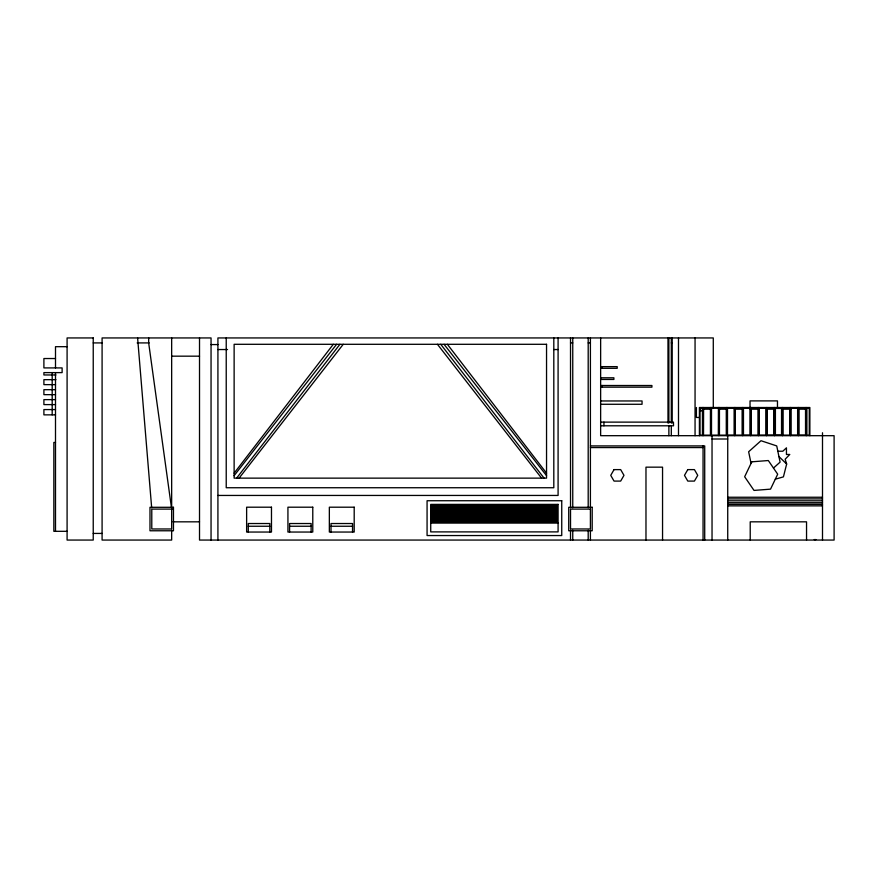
<?xml version="1.0" encoding="UTF-8"?>
<svg xmlns="http://www.w3.org/2000/svg" width="878" height="878" viewBox="0 0 878 878"><rect width="100%" height="100%" fill="white"/><g stroke="black" fill="none" stroke-linecap="round" stroke-linejoin="round"><path stroke-width="1.32" d="M777.831 451.226L782.803 451.226L786.447 447.846L786.447 454.475L789.761 454.475L785.151 459.238L786.655 464.023L783.428 476.875L775.296 479.19M234.13 473.176L333.3 344.297M236.61 478.137L339.918 344.297M239.09 478.137L343.232 344.297M234.13 475.656L336.614 344.297M773.474 468.051L780.092 462.135L776.734 445.925L760.996 440.723L748.638 451.753L751.052 463.386M93.233 342.914L102.089 342.914M137.155 342.914L149.238 342.914M570.524 342.914L572.752 342.914M588.194 342.914L590.411 342.914M671.308 342.914L672.208 342.914M211.049 344.571L217.92 344.571M67.09 346.689L55.501 346.689L55.501 367.915M217.92 349.543L227.523 349.543M553.809 349.543L558.09 349.543M171.66 356.172L199.515 356.172M55.501 358.531L43.9 358.531L43.9 367.915L62.118 367.915L62.118 372.612L43.9 372.612L43.9 374.961L55.907 374.961M600.64 366.642L617.201 366.642L617.201 368.299L600.64 368.299M600.64 377.792L613.887 377.792L613.887 379.45L600.64 379.45M55.907 379.669L43.9 379.669L43.9 384.641L55.501 384.641M600.64 385.508L651.915 385.508L651.915 387.165L600.64 387.165M55.501 389.689L43.9 389.689L43.9 394.661L55.501 394.661M55.501 399.633L43.9 399.633L43.9 404.604L55.501 404.604M600.64 400.961L642.048 400.961L642.048 404.275L600.64 404.275M703.519 408.04L710.434 408.04L710.434 435.17L703.519 435.17L703.585 407.524M718.336 408.083L711.509 408.083L711.509 435.126L718.336 435.126L718.423 407.524M735.369 408.116L742.13 408.116L742.13 435.093L735.369 435.093L735.281 407.524M703.585 409.181L710.368 409.181L710.368 407.524M735.281 409.181L742.228 409.181L742.228 407.524M55.501 409.576L43.9 409.576L43.9 414.855L55.501 414.855M699.415 417.467L696.408 417.467L696.408 407.524M600.64 422.12L673.448 422.12L673.525 425.797L600.64 425.797M712.036 439L727.73 439M55.501 442.457L53.843 442.457L53.843 531.311L67.09 531.311M590.411 445.914L704.716 445.914L704.716 540.058M590.411 447.571L703.058 447.571M217.92 495.444L558.09 495.444L558.09 337.942M727.73 497.244L822.499 497.244M727.73 498.891L822.499 498.891M727.73 500.822L822.499 500.822M727.73 502.721L822.499 502.721M727.73 504.356L822.499 504.356M727.73 505.86L822.499 505.86M431.493 506.869L557.332 506.869M173.46 509.097L151.784 509.097L151.784 528.973L171.66 528.973L171.66 509.097M172.988 521.828L199.515 521.828M430.725 523.079L558.09 523.079M248.287 526.251L269.82 526.251M289.586 526.251L311.119 526.251M331.006 526.251L352.539 526.251M93.233 533.429L102.089 533.429M814.224 539.586L815.881 539.586M778.929 456.538L786.655 464.023M444.059 344.297L546.544 475.656M437.442 344.297L541.572 478.137M440.745 344.297L544.064 478.137M447.374 344.297L546.544 473.176M171.473 507.747L148.667 342.914L148.667 337.942M151.664 507.736L137.605 337.942M822.499 432.766L822.499 540.058M809.867 435.686L809.867 407.524L699.415 407.524L699.415 435.686M806.542 540.058L806.542 521.828L750.218 521.828L750.218 540.058M806.278 407.524L806.278 435.686M805.85 407.524L805.85 409.181L798.76 409.181L798.76 407.524M798.332 407.524L798.332 435.686M797.992 407.524L797.992 409.181M790.727 407.524L790.727 409.181M790.387 407.524L790.387 435.686M790.013 407.524L790.013 409.181L782.825 409.181L782.825 407.524M782.441 407.524L782.441 435.686M782.035 407.524L782.035 409.181M777.469 407.996L777.469 400.895L750.031 400.895L750.031 407.996M774.912 407.524L774.912 409.181M774.506 407.524L774.506 435.686M774.045 407.524L774.045 409.181L767.01 409.181L767.01 407.524M766.56 407.524L766.56 435.686M758.614 407.524L758.614 435.686M758.131 407.524L758.131 409.181L751.151 409.181L751.151 407.524M750.668 407.524L750.668 435.686M750.229 407.524L750.229 409.181M743.161 407.524L743.161 409.181M742.722 407.524L742.722 435.686M734.776 407.524L734.776 435.686M734.436 407.524L734.436 409.181M727.73 435.686L727.73 540.058M727.193 407.524L727.193 409.181M726.841 407.524L726.841 435.686M726.457 407.524L726.457 409.181L719.28 409.181L719.28 407.524M718.895 407.524L718.895 435.686M713.287 408.424L713.287 337.942L217.92 337.942L217.92 540.058M712.036 435.686L712.036 540.058M711.421 407.524L711.421 409.181M710.95 407.524L710.95 435.686M703.004 407.524L703.004 435.686M703.058 445.914L703.058 540.058M702.576 407.524L702.576 410.838L699.832 410.838L699.832 407.524M695.058 337.942L695.058 435.686M678.496 337.942L678.496 435.686M672.208 337.942L672.208 423.02M671.308 337.942L671.308 423.02M671.308 425.797L671.308 435.686M668.871 337.942L668.871 423.02M668.871 425.797L668.871 435.686M667.982 337.942L667.982 423.02M662.55 540.058L662.55 467.162L645.978 467.162L645.978 540.058M603.943 422.12L603.943 425.797M602.286 366.642L602.286 368.299M602.286 385.508L602.286 387.165M600.64 337.942L600.64 435.686L834.1 435.686L834.1 540.058L199.515 540.058L199.515 337.942M590.411 337.942L590.411 507.725M590.411 530.202L590.411 540.058M588.194 337.942L588.194 507.736M588.194 530.202L588.194 540.058M572.752 337.942L572.752 507.736M572.752 530.202L572.752 540.058M570.524 337.942L570.524 507.736M570.524 530.202L570.524 540.058M553.809 337.942L553.809 487.74L226.228 487.74L226.228 337.942M352.539 532.046L352.539 523.529L331.006 523.529L331.006 532.046M311.119 532.046L311.119 523.529L289.586 523.529L289.586 532.046M269.82 532.046L269.82 523.529L248.287 523.529L248.287 532.046M211.049 540.058L211.049 337.942L102.089 337.942L102.089 540.058L171.66 540.058L171.66 530.202M171.66 337.942L171.66 508.142M55.501 372.612L55.501 531.311M52.186 372.612L52.186 414.855M751.798 461.817L744.654 476.754L754.015 490.418L770.533 489.145L777.688 474.197L768.316 460.533L751.798 461.817M614.04 469.609L610.737 475.349L614.04 481.089L620.669 481.089L623.984 475.349L620.669 469.609L614.04 469.609M687.792 469.609L684.478 475.349L687.792 481.089L694.421 481.089L697.736 475.349L694.421 469.609L687.792 469.609M93.233 337.942L67.09 337.942L67.09 540.058L93.233 540.058L93.233 337.942M546.544 344.297L234.13 344.297L234.13 478.137L546.544 478.137L546.544 344.297M702.444 408.083L699.975 408.083L699.975 435.126L702.444 435.126L702.444 408.083M726.282 408.072L719.444 408.072L719.444 435.137L726.282 435.137L726.282 408.072M758.021 408.116L751.261 408.116L751.261 435.093L758.021 435.093L758.021 408.116M789.816 408.094L783.022 408.094L783.022 435.115L789.816 435.115L789.816 408.094M809.264 408.127L806.882 408.127L806.882 435.082L809.264 435.082L809.264 408.127M734.118 408.182L727.5 408.182L727.5 435.027L734.118 435.027L734.118 408.182M749.933 408.27L743.468 408.27L743.468 434.95L749.933 434.95L749.933 408.27M765.879 408.204L759.283 408.204L759.283 435.016L765.879 435.016L765.879 408.204M773.737 408.292L767.317 408.292L767.317 434.917L773.737 434.917L773.737 408.292M797.63 408.237L791.1 408.237L791.1 434.983L797.63 434.983L797.63 408.237M805.532 408.27L799.079 408.27L799.079 434.939L805.532 434.939L805.532 408.27M781.541 408.435L775.406 408.435L775.406 434.786L781.541 434.786L781.541 408.435M561.744 500.734L427.07 500.734L427.07 535.547L561.744 535.547L561.744 500.734M558.09 504.389L430.725 504.389L430.725 531.892L558.09 531.892L558.09 504.389M557.332 505.146L431.493 505.146L431.493 522.322L557.332 522.322L557.332 505.146M557.124 505.355L431.691 505.355L431.691 506.661L557.124 506.661L557.124 505.355M557.102 507.089L431.713 507.089L431.713 508.362L557.102 508.362L557.102 507.089M271.478 507.199L246.63 507.199L246.63 532.046L271.478 532.046L271.478 507.199M312.777 507.199L287.929 507.199L287.929 532.046L312.777 532.046L312.777 507.199M354.196 507.199L329.349 507.199L329.349 532.046L354.196 532.046L354.196 507.199M173.46 507.297L149.984 507.297L149.984 530.773L173.46 530.773L173.46 507.297M592.2 507.297L568.735 507.297L568.735 530.773L592.2 530.773L592.2 507.297M557.124 508.79L431.691 508.79L431.691 510.107L557.124 510.107L557.124 508.79M590.411 509.097L570.524 509.097L570.524 528.973L590.411 528.973L590.411 509.097M557.113 510.513L431.702 510.513L431.702 511.808L557.113 511.808L557.113 510.513M557.124 512.225L431.691 512.225L431.691 513.531L557.124 513.531L557.124 512.225M557.146 513.915L431.669 513.915L431.669 515.265L557.146 515.265L557.146 513.915M557.135 515.638L431.68 515.638L431.68 516.977L557.135 516.977L557.135 515.638M557.157 517.34L431.658 517.34L431.658 518.722L557.157 518.722L557.157 517.34M557.179 519.041L431.636 519.041L431.636 520.456L557.179 520.456L557.179 519.041M557.179 520.753L431.636 520.753L431.636 522.18L557.179 522.18L557.179 520.753"/></g></svg>
